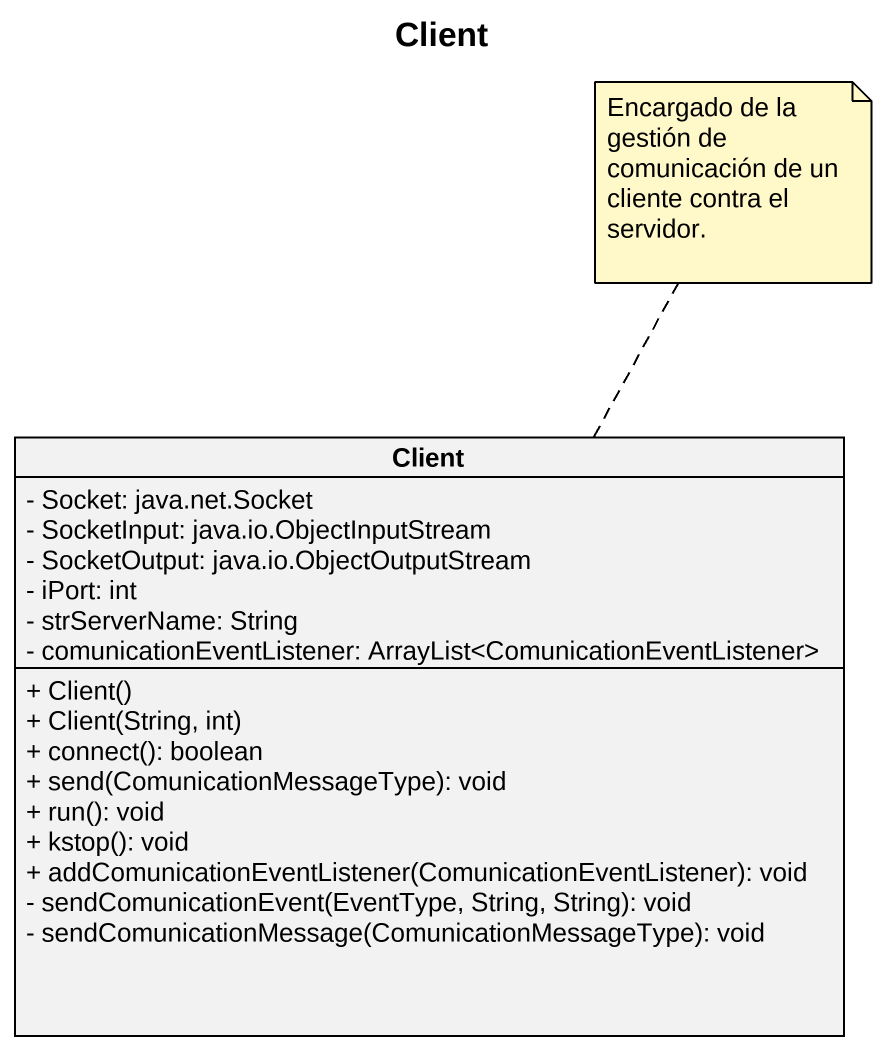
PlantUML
@startuml
title Client
hide circle
hide empty members
skinparam classAttributeIconSize 0
class Client {
  - Socket: java.net.Socket
  - SocketInput: java.io.ObjectInputStream
  - SocketOutput: java.io.ObjectOutputStream
  - iPort: int
  - strServerName: String
  - comunicationEventListener: ArrayList<ComunicationEventListener>
  + Client()
  + Client(String, int)
  + connect(): boolean
  + send(ComunicationMessageType): void
  + run(): void
  + kstop(): void
  + addComunicationEventListener(ComunicationEventListener): void
  - sendComunicationEvent(EventType, String, String): void
  - sendComunicationMessage(ComunicationMessageType): void
}
note top of Client : Encargado de la gestión de comunicación de un cliente contra el servidor.
@enduml
